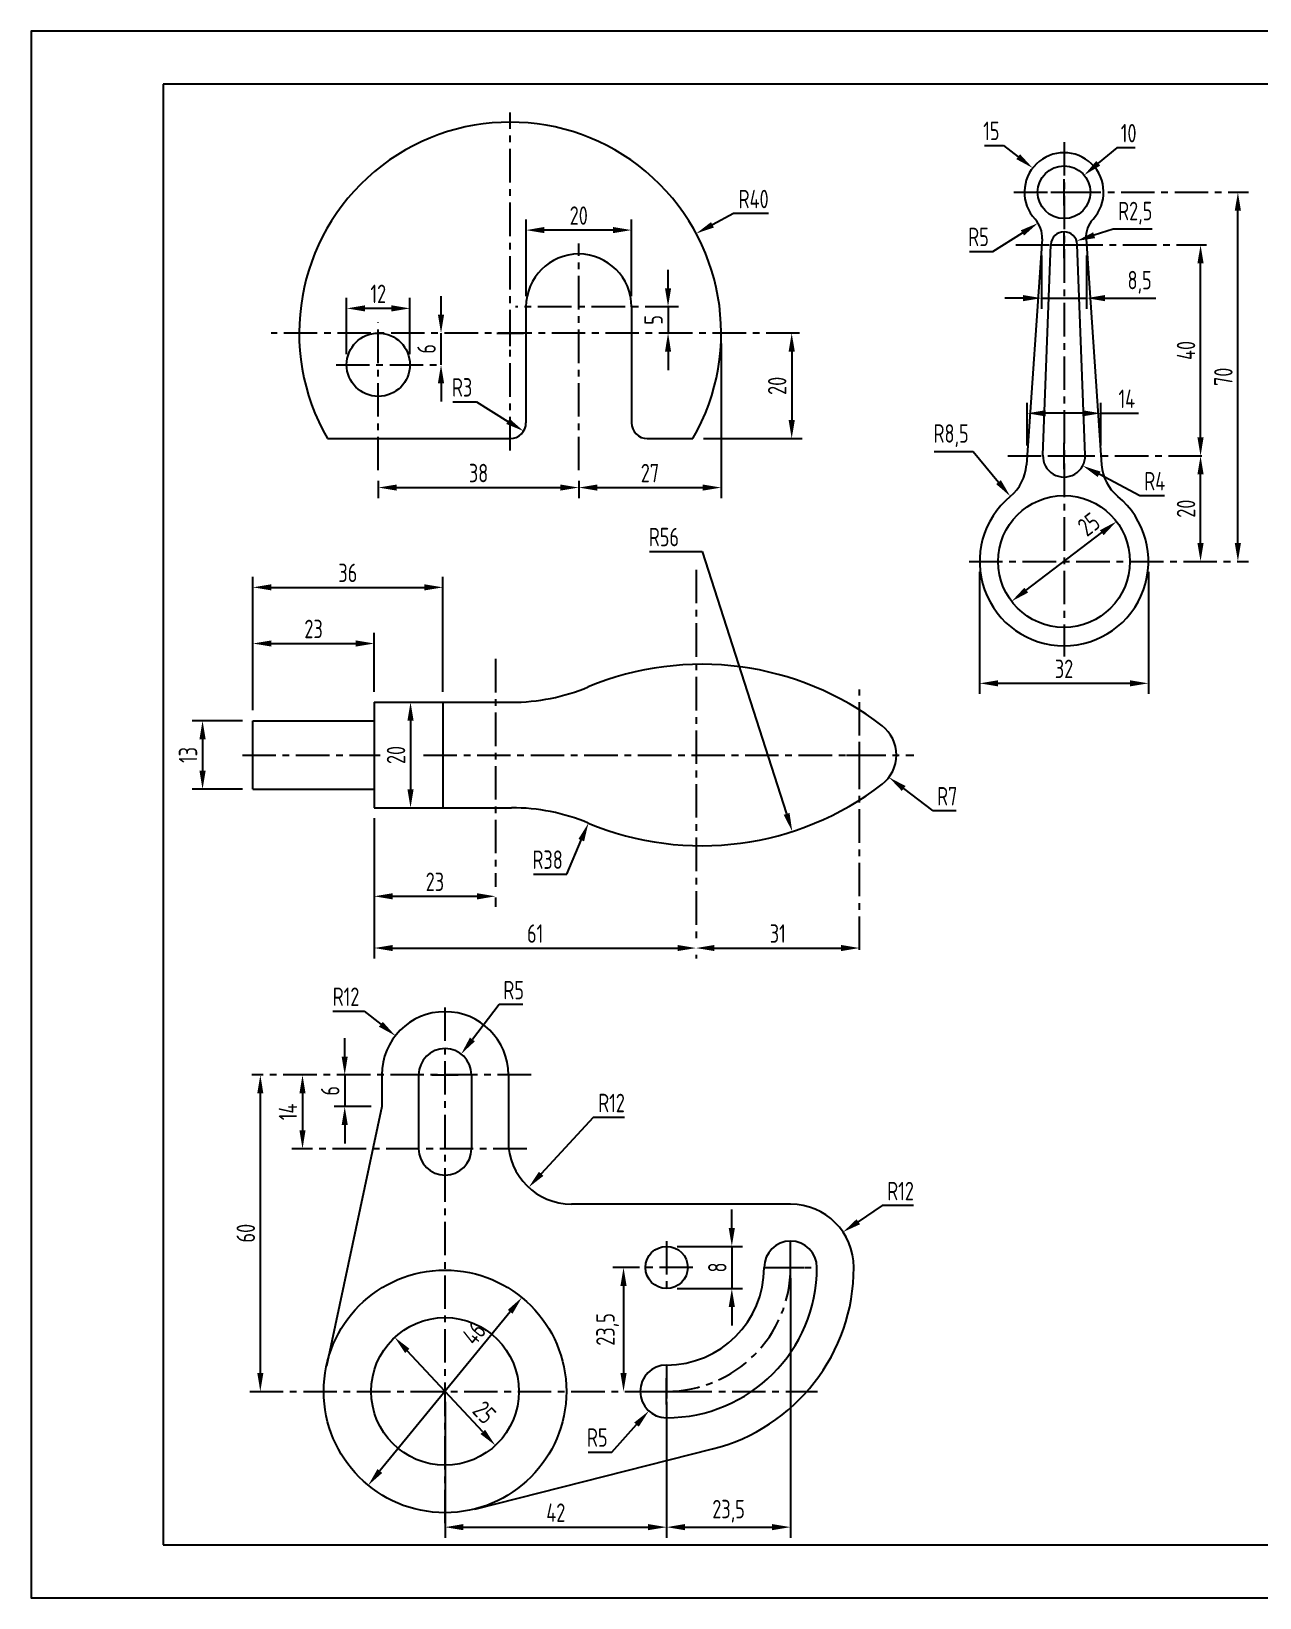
# Model space of a CAD drawing. Header units: inches. Extents: x 0 to 420, y 0 to 297.
# Drawn here: x 0 to 232.9, y 0 to 297 of the extents above; entities that cross this region are included whole.
import ezdxf

# ---------------------------------------------------------------- set-up
doc = ezdxf.new("R2010")
doc.units = ezdxf.units.IN
doc.header["$LTSCALE"] = 0.2
doc.header["$MEASUREMENT"] = 0
doc.linetypes.add('CENTER', pattern=[50.8, 31.75, -6.35, 6.35, -6.35])
doc.layers.add('1', color=1, linetype='CENTER')
doc.styles.add('Mazufri', font='isocp.shx', dxfattribs={"width": 0.8})
doc.dimstyles.new('mazufri', dxfattribs={"dimtxt": 3.5, "dimasz": 3.5, "dimexe": 2, "dimexo": 2, "dimgap": 1, "dimtad": 1, "dimzin": 9, "dimtxsty": 'Mazufri', "dimblk2": 'CLOSEDBLANK', "dimcen": 2.5, "dimclrd": 1, "dimclre": 1, "dimclrt": 5, "dimadec": 0, "dimazin": 0, "dimtm": 1e-09, "dimtfac": 1, "dimtdec": 0, "dimtmove": 0, "dimatfit": 3, "dimfxl": 0, "dimarcsym": 0})
doc.dimstyles.new('mazufri radio', dxfattribs={"dimtxt": 3.5, "dimasz": 3.5, "dimexe": 2, "dimexo": 2, "dimgap": 1, "dimtad": 1, "dimtih": 1, "dimtoh": 1, "dimzin": 9, "dimtxsty": 'Mazufri', "dimcen": 2.5, "dimclrd": 1, "dimclre": 1, "dimclrt": 5, "dimadec": 0, "dimazin": 0, "dimtm": 1e-09, "dimtfac": 1, "dimtmove": 0, "dimatfit": 3, "dimfxl": 0, "dimarcsym": 0})

# ---------------------------------------------------------------- blocks, each defined once
blk = doc.blocks.new('*D11')
at = {"color": 1, "lineweight": -2}
for p, q in [((42.01, 168.28), (42.01, 182.92)), ((65.01, 171.78), (65.01, 182.92)), ((45.51, 180.92), (61.51, 180.92))]:
    blk.add_line(p, q, dxfattribs=at)
at = {"color": 1}
for points in [[(45.51, 181.51), (45.51, 180.34), (42.01, 180.92)], [(61.51, 181.51), (61.51, 180.34), (65.01, 180.92)]]:
    blk.add_solid(points, dxfattribs=at)
at = {"layer": 'Defpoints', "color": 0}
for p in [(65.01, 180.92), (65.01, 169.78), (42.01, 166.28)]:
    blk.add_point(p, dxfattribs=at)
at = {"color": 5, "insert": (53.51, 183.68), "char_height": 3.5, "attachment_point": 5, "style": 'Mazufri'}
blk.add_mtext('23', dxfattribs=at)
blk = doc.blocks.new('_ClosedBlank')
at = {"color": 0, "linetype": 'ByBlock', "lineweight": -2}
for p, q in [((-1, 0.167), (0, 0)), ((-1, 0.167), (-1, -0.167)), ((0, 0), (-1, -0.167))]:
    blk.add_line(p, q, dxfattribs=at)
blk = doc.blocks.new('*D12')
at = {"color": 1, "lineweight": -2}
for p, q in [((42.01, 168.28), (42.01, 193.57)), ((78.01, 171.78), (78.01, 193.57)), ((45.51, 191.57), (74.51, 191.57))]:
    blk.add_line(p, q, dxfattribs=at)
at = {"color": 1}
for points in [[(45.51, 192.15), (45.51, 190.99), (42.01, 191.57)], [(74.51, 192.15), (74.51, 190.99), (78.01, 191.57)]]:
    blk.add_solid(points, dxfattribs=at)
at = {"layer": 'Defpoints', "color": 0}
for p in [(78.01, 191.57), (78.01, 169.78), (42.01, 166.28)]:
    blk.add_point(p, dxfattribs=at)
at = {"color": 5, "insert": (60.01, 194.32), "char_height": 3.5, "attachment_point": 5, "style": 'Mazufri'}
blk.add_mtext('36', dxfattribs=at)
blk = doc.blocks.new('*D13')
at = {"color": 1, "lineweight": -2}
for p, q in [((40.01, 166.28), (30.46, 166.28)), ((32.46, 162.78), (32.46, 156.78)), ((40.01, 153.28), (30.46, 153.28))]:
    blk.add_line(p, q, dxfattribs=at)
at = {"color": 1}
for points in [[(31.88, 162.78), (33.05, 162.78), (32.46, 166.28)], [(31.88, 156.78), (33.05, 156.78), (32.46, 153.28)]]:
    blk.add_solid(points, dxfattribs=at)
at = {"layer": 'Defpoints', "color": 0}
for p in [(42.01, 166.28), (32.46, 153.28), (42.01, 153.28)]:
    blk.add_point(p, dxfattribs=at)
at = {"color": 5, "insert": (29.71, 159.78), "char_height": 3.5, "attachment_point": 5, "rotation": 90, "style": 'Mazufri'}
blk.add_mtext('13', dxfattribs=at)
blk = doc.blocks.new('*D14')
at = {"color": 1, "lineweight": -2}
for p, q in [((65.01, 147.78), (65.01, 130.99)), ((68.51, 132.99), (84.51, 132.99)), ((88.01, 132.78), (88.01, 130.99))]:
    blk.add_line(p, q, dxfattribs=at)
at = {"color": 1}
for points in [[(68.51, 133.57), (68.51, 132.4), (65.01, 132.99)], [(84.51, 133.57), (84.51, 132.4), (88.01, 132.99)]]:
    blk.add_solid(points, dxfattribs=at)
at = {"layer": 'Defpoints', "color": 0}
for p in [(65.01, 149.78), (88.01, 134.78), (88.01, 132.99)]:
    blk.add_point(p, dxfattribs=at)
at = {"color": 5, "insert": (76.51, 135.74), "char_height": 3.5, "attachment_point": 5, "style": 'Mazufri'}
blk.add_mtext('23', dxfattribs=at)
blk = doc.blocks.new('*D15')
at = {"color": 1, "lineweight": -2}
for p, q in [((65.01, 147.78), (65.01, 121.18)), ((68.51, 123.18), (122.51, 123.18)), ((126.01, 121.88), (126.01, 121.18))]:
    blk.add_line(p, q, dxfattribs=at)
at = {"color": 1}
for points in [[(68.51, 123.76), (68.51, 122.6), (65.01, 123.18)], [(122.51, 123.76), (122.51, 122.6), (126.01, 123.18)]]:
    blk.add_solid(points, dxfattribs=at)
at = {"layer": 'Defpoints', "color": 0}
for p in [(65.01, 149.78), (126.01, 123.88), (126.01, 123.18)]:
    blk.add_point(p, dxfattribs=at)
at = {"color": 5, "insert": (95.51, 125.93), "char_height": 3.5, "attachment_point": 5, "style": 'Mazufri'}
blk.add_mtext('61', dxfattribs=at)
blk = doc.blocks.new('*D16')
at = {"color": 1, "lineweight": -2}
for p, q in [((157.01, 124.83), (157.01, 125.18)), ((126.01, 121.88), (126.01, 121.18)), ((129.51, 123.18), (153.51, 123.18))]:
    blk.add_line(p, q, dxfattribs=at)
at = {"color": 1}
for points in [[(129.51, 123.76), (129.51, 122.6), (126.01, 123.18)], [(153.51, 123.76), (153.51, 122.6), (157.01, 123.18)]]:
    blk.add_solid(points, dxfattribs=at)
at = {"layer": 'Defpoints', "color": 0}
for p in [(126.01, 123.88), (157.01, 123.18), (157.01, 122.83)]:
    blk.add_point(p, dxfattribs=at)
at = {"color": 5, "insert": (141.51, 125.93), "char_height": 3.5, "attachment_point": 5, "style": 'Mazufri'}
blk.add_mtext('31', dxfattribs=at)
blk = doc.blocks.new('*D17')
at = {"color": 1, "lineweight": -2}
for p, q in [((73.51, 169.78), (73.89, 169.78)), ((71.89, 166.28), (71.89, 153.28)), ((73.51, 149.78), (73.89, 149.78))]:
    blk.add_line(p, q, dxfattribs=at)
at = {"color": 1}
for points in [[(71.3, 166.28), (72.47, 166.28), (71.89, 169.78)], [(71.3, 153.28), (72.47, 153.28), (71.89, 149.78)]]:
    blk.add_solid(points, dxfattribs=at)
at = {"layer": 'Defpoints', "color": 0}
for p in [(71.51, 169.78), (71.51, 149.78), (71.89, 149.78)]:
    blk.add_point(p, dxfattribs=at)
at = {"color": 5, "insert": (69.14, 159.78), "char_height": 3.5, "attachment_point": 5, "rotation": 90, "style": 'Mazufri'}
blk.add_mtext('20', dxfattribs=at)
blk = doc.blocks.new('*D18')
at = {"color": 1, "lineweight": -2}
for p, q in [((157.01, 157.28), (157.01, 162.28)), ((154.51, 159.78), (159.51, 159.78)), ((170.96, 149.21), (165.38, 153.44)), ((175.32, 149.21), (170.96, 149.21))]:
    blk.add_line(p, q, dxfattribs=at)
at = {"color": 1}
blk.add_solid([(165.73, 153.9), (165.03, 152.97), (162.59, 155.55)], dxfattribs=at)
at = {"layer": 'Defpoints', "color": 0}
for p in [(157.01, 159.78), (162.59, 155.55)]:
    blk.add_point(p, dxfattribs=at)
at = {"color": 5, "insert": (173.64, 151.96), "char_height": 3.5, "attachment_point": 5, "style": 'Mazufri'}
blk.add_mtext('R7', dxfattribs=at)
blk = doc.blocks.new('*D19')
at = {"color": 1, "lineweight": -2}
for p, q in [((117.2, 198.36), (127.16, 198.36)), ((127.16, 198.36), (143.18, 148.61))]:
    blk.add_line(p, q, dxfattribs=at)
at = {"color": 1}
blk.add_solid([(143.74, 148.79), (142.63, 148.43), (144.26, 145.28)], dxfattribs=at)
at = {"layer": 'Defpoints', "color": 0}
for p in [(127.09, 198.58), (144.26, 145.28)]:
    blk.add_point(p, dxfattribs=at)
at = {"color": 5, "insert": (119.93, 201.11), "char_height": 3.5, "attachment_point": 5, "style": 'Mazufri'}
blk.add_mtext('R56', dxfattribs=at)
blk = doc.blocks.new('*D20')
at = {"layer": '1', "color": 1, "linetype": 'ByBlock', "lineweight": -2}
for p, q in [((180.68, 275.37), (184.32, 275.37)), ((184.32, 275.37), (187.09, 273.23)), ((195.78, 263.99), (195.78, 268.99)), ((193.28, 266.49), (198.28, 266.49))]:
    blk.add_line(p, q, dxfattribs=at)
at = {"layer": '1', "color": 1, "linetype": 'ByBlock'}
blk.add_solid([(187.44, 273.69), (186.73, 272.77), (189.85, 271.08)], dxfattribs=at)
at = {"layer": 'Defpoints', "color": 0, "linetype": 'ByBlock'}
for p in [(189.85, 271.08), (201.7, 261.89)]:
    blk.add_point(p, dxfattribs=at)
at = {"layer": '1', "color": 5, "linetype": 'ByBlock', "insert": (182, 278.12), "char_height": 3.5, "attachment_point": 5, "style": 'Mazufri'}
blk.add_mtext('15', dxfattribs=at)
blk = doc.blocks.new('*D21')
at = {"color": 1, "lineweight": -2}
blk.add_line((188.62, 191.03), (202.94, 201.94), dxfattribs=at)
at = {"color": 1}
for points in [[(202.58, 202.4), (203.29, 201.47), (205.72, 204.06)], [(188.26, 191.5), (188.97, 190.57), (185.83, 188.91)]]:
    blk.add_solid(points, dxfattribs=at)
at = {"layer": 'Defpoints', "color": 0}
for p in [(205.72, 204.06), (185.83, 188.91)]:
    blk.add_point(p, dxfattribs=at)
at = {"color": 5, "insert": (194.11, 198.67), "char_height": 3.5, "attachment_point": 5, "rotation": 37.2868, "style": 'Mazufri'}
blk.add_mtext('          25', dxfattribs=at)
blk = doc.blocks.new('*D22')
at = {"color": 1, "lineweight": -2}
blk.add_line((221.66, 199.99), (221.66, 212.99), dxfattribs=at)
at = {"color": 1}
for points in [[(221.07, 212.99), (222.24, 212.99), (221.66, 216.49)], [(221.07, 199.99), (222.24, 199.99), (221.66, 196.49)]]:
    blk.add_solid(points, dxfattribs=at)
at = {"layer": 'Defpoints', "color": 0}
for p in [(195.78, 216.49), (221.66, 216.49), (195.78, 196.49)]:
    blk.add_point(p, dxfattribs=at)
at = {"color": 5, "insert": (218.91, 206.49), "char_height": 3.5, "attachment_point": 5, "rotation": 90, "style": 'Mazufri'}
blk.add_mtext('20', dxfattribs=at)
blk = doc.blocks.new('*D23')
at = {"color": 1, "lineweight": -2}
blk.add_line((221.66, 219.99), (221.66, 252.99), dxfattribs=at)
at = {"color": 1}
for points in [[(221.07, 252.99), (222.24, 252.99), (221.66, 256.49)], [(221.07, 219.99), (222.24, 219.99), (221.66, 216.49)]]:
    blk.add_solid(points, dxfattribs=at)
at = {"layer": 'Defpoints', "color": 0}
for p in [(195.78, 256.49), (221.66, 256.49), (195.78, 216.49)]:
    blk.add_point(p, dxfattribs=at)
at = {"color": 5, "insert": (218.91, 236.49), "char_height": 3.5, "attachment_point": 5, "rotation": 90, "style": 'Mazufri'}
blk.add_mtext('40', dxfattribs=at)
blk = doc.blocks.new('*D24')
at = {"color": 1, "lineweight": -2}
blk.add_line((228.74, 199.99), (228.74, 262.99), dxfattribs=at)
at = {"color": 1}
for points in [[(228.15, 262.99), (229.32, 262.99), (228.74, 266.49)], [(228.15, 199.99), (229.32, 199.99), (228.74, 196.49)]]:
    blk.add_solid(points, dxfattribs=at)
at = {"layer": 'Defpoints', "color": 0}
for p in [(195.78, 266.49), (228.74, 266.49), (195.78, 196.49)]:
    blk.add_point(p, dxfattribs=at)
at = {"color": 5, "insert": (225.99, 231.49), "char_height": 3.5, "attachment_point": 5, "rotation": 90, "style": 'Mazufri'}
blk.add_mtext('70', dxfattribs=at)
blk = doc.blocks.new('*D25')
at = {"color": 1, "lineweight": -2}
for p, q in [((205.77, 274.94), (202.27, 271.98)), ((209.29, 274.94), (205.77, 274.94)), ((195.78, 263.99), (195.78, 268.99)), ((193.28, 266.49), (198.28, 266.49))]:
    blk.add_line(p, q, dxfattribs=at)
at = {"color": 1}
blk.add_solid([(201.89, 272.42), (202.64, 271.53), (199.59, 269.72)], dxfattribs=at)
at = {"layer": 'Defpoints', "color": 0}
for p in [(199.59, 269.72), (191.96, 263.26)]:
    blk.add_point(p, dxfattribs=at)
at = {"color": 5, "insert": (208.03, 277.69), "char_height": 3.5, "attachment_point": 5, "style": 'Mazufri'}
blk.add_mtext('10', dxfattribs=at)
blk = doc.blocks.new('*D26')
at = {"color": 1, "lineweight": -2}
for p, q in [((179.78, 194.49), (179.78, 171.37)), ((211.78, 194.49), (211.78, 171.37)), ((208.28, 173.37), (183.28, 173.37))]:
    blk.add_line(p, q, dxfattribs=at)
at = {"color": 1}
for points in [[(183.28, 173.95), (183.28, 172.79), (179.78, 173.37)], [(208.28, 173.95), (208.28, 172.79), (211.78, 173.37)]]:
    blk.add_solid(points, dxfattribs=at)
at = {"layer": 'Defpoints', "color": 0}
for p in [(179.78, 196.49), (211.78, 196.49), (179.78, 173.37)]:
    blk.add_point(p, dxfattribs=at)
at = {"color": 5, "insert": (195.78, 176.12), "char_height": 3.5, "attachment_point": 5, "style": 'Mazufri'}
blk.add_mtext('32', dxfattribs=at)
blk = doc.blocks.new('*D27')
at = {"color": 1, "lineweight": -2}
for p, q in [((65.78, 211.78), (65.78, 208.49)), ((103.78, 211.78), (103.78, 208.49)), ((69.28, 210.49), (100.28, 210.49))]:
    blk.add_line(p, q, dxfattribs=at)
at = {"color": 1}
for points in [[(69.28, 211.07), (69.28, 209.91), (65.78, 210.49)], [(100.28, 211.07), (100.28, 209.91), (103.78, 210.49)]]:
    blk.add_solid(points, dxfattribs=at)
at = {"layer": 'Defpoints', "color": 0}
for p in [(65.78, 213.78), (103.78, 213.78), (103.78, 210.49)]:
    blk.add_point(p, dxfattribs=at)
at = {"color": 5, "insert": (84.78, 213.24), "char_height": 3.5, "attachment_point": 5, "style": 'Mazufri'}
blk.add_mtext('38', dxfattribs=at)
blk = doc.blocks.new('*D28')
at = {"color": 1, "lineweight": -2}
for p, q in [((130.78, 237.78), (130.78, 208.49)), ((103.78, 211.78), (103.78, 208.49)), ((107.28, 210.49), (127.28, 210.49))]:
    blk.add_line(p, q, dxfattribs=at)
at = {"color": 1}
for points in [[(107.28, 211.07), (107.28, 209.91), (103.78, 210.49)], [(127.28, 211.07), (127.28, 209.91), (130.78, 210.49)]]:
    blk.add_solid(points, dxfattribs=at)
at = {"layer": 'Defpoints', "color": 0}
for p in [(130.78, 239.78), (103.78, 213.78), (130.78, 210.49)]:
    blk.add_point(p, dxfattribs=at)
at = {"color": 5, "insert": (117.28, 213.24), "char_height": 3.5, "attachment_point": 5, "style": 'Mazufri'}
blk.add_mtext('27', dxfattribs=at)
blk = doc.blocks.new('*D29')
at = {"color": 1, "lineweight": -2}
for p, q in [((144.15, 236.28), (144.15, 223.28)), ((127.42, 219.78), (146.15, 219.78))]:
    blk.add_line(p, q, dxfattribs=at)
at = {"color": 1}
for points in [[(143.57, 236.28), (144.74, 236.28), (144.15, 239.78)], [(143.57, 223.28), (144.74, 223.28), (144.15, 219.78)]]:
    blk.add_solid(points, dxfattribs=at)
at = {"layer": 'Defpoints', "color": 0}
for p in [(130.78, 239.78), (125.42, 219.78), (144.15, 219.78)]:
    blk.add_point(p, dxfattribs=at)
at = {"color": 5, "insert": (141.4, 229.78), "char_height": 3.5, "attachment_point": 5, "rotation": 90, "style": 'Mazufri'}
blk.add_mtext('20', dxfattribs=at)
blk = doc.blocks.new('*D30')
at = {"color": 1, "lineweight": -2}
for p, q in [((93.78, 246.78), (93.78, 261.31)), ((110.28, 259.31), (97.28, 259.31)), ((113.78, 246.78), (113.78, 261.31))]:
    blk.add_line(p, q, dxfattribs=at)
at = {"color": 1}
for points in [[(97.28, 259.9), (97.28, 258.73), (93.78, 259.31)], [(110.28, 259.9), (110.28, 258.73), (113.78, 259.31)]]:
    blk.add_solid(points, dxfattribs=at)
at = {"layer": 'Defpoints', "color": 0}
for p in [(93.78, 259.31), (93.78, 244.78), (113.78, 244.78)]:
    blk.add_point(p, dxfattribs=at)
at = {"color": 5, "insert": (103.78, 262.06), "char_height": 3.5, "attachment_point": 5, "style": 'Mazufri'}
blk.add_mtext('20', dxfattribs=at)
blk = doc.blocks.new('*D31')
at = {"color": 1, "lineweight": -2}
for p, q in [((120.71, 248.28), (120.71, 251.78)), ((120.71, 244.78), (120.71, 239.78)), ((120.71, 236.28), (120.71, 232.78))]:
    blk.add_line(p, q, dxfattribs=at)
at = {"color": 1}
for points in [[(120.13, 248.28), (121.29, 248.28), (120.71, 244.78)], [(120.13, 236.28), (121.29, 236.28), (120.71, 239.78)]]:
    blk.add_solid(points, dxfattribs=at)
at = {"layer": 'Defpoints', "color": 0}
for p in [(113.78, 244.78), (113.78, 239.78), (120.71, 239.78)]:
    blk.add_point(p, dxfattribs=at)
at = {"color": 5, "insert": (117.96, 242.28), "char_height": 3.5, "attachment_point": 5, "rotation": 90, "style": 'Mazufri'}
blk.add_mtext('5', dxfattribs=at)
blk = doc.blocks.new('*D32')
at = {"color": 1, "lineweight": -2}
for p, q in [((77.67, 243.28), (77.67, 246.78)), ((77.67, 233.78), (77.67, 239.78)), ((77.67, 230.28), (77.67, 226.78))]:
    blk.add_line(p, q, dxfattribs=at)
at = {"color": 1}
for points in [[(77.08, 243.28), (78.25, 243.28), (77.67, 239.78)], [(77.08, 230.28), (78.25, 230.28), (77.67, 233.78)]]:
    blk.add_solid(points, dxfattribs=at)
at = {"layer": 'Defpoints', "color": 0}
for p in [(65.78, 239.78), (77.67, 239.78), (71.78, 233.78)]:
    blk.add_point(p, dxfattribs=at)
at = {"color": 5, "insert": (74.92, 236.78), "char_height": 3.5, "attachment_point": 5, "rotation": 90, "style": 'Mazufri'}
blk.add_mtext('6', dxfattribs=at)
blk = doc.blocks.new('*D33')
at = {"color": 1, "lineweight": -2}
for p, q in [((59.78, 235.78), (59.78, 246.47)), ((68.28, 244.47), (63.28, 244.47)), ((71.78, 235.78), (71.78, 246.47))]:
    blk.add_line(p, q, dxfattribs=at)
at = {"color": 1}
for points in [[(63.28, 245.05), (63.28, 243.88), (59.78, 244.47)], [(68.28, 245.05), (68.28, 243.88), (71.78, 244.47)]]:
    blk.add_solid(points, dxfattribs=at)
at = {"layer": 'Defpoints', "color": 0}
for p in [(59.78, 244.47), (59.78, 233.78), (71.78, 233.78)]:
    blk.add_point(p, dxfattribs=at)
at = {"color": 5, "insert": (65.78, 247.22), "char_height": 3.5, "attachment_point": 5, "style": 'Mazufri'}
blk.add_mtext('12', dxfattribs=at)
blk = doc.blocks.new('*D34')
at = {"color": 1, "lineweight": -2}
for p, q in [((79.93, 226.74), (84.41, 226.74)), ((84.41, 226.74), (90.35, 223.04))]:
    blk.add_line(p, q, dxfattribs=at)
at = {"color": 1}
blk.add_solid([(90.66, 223.54), (90.05, 222.55), (93.33, 221.2)], dxfattribs=at)
at = {"layer": 'Defpoints', "color": 0}
for p in [(90.78, 222.78), (93.33, 221.2)]:
    blk.add_point(p, dxfattribs=at)
at = {"color": 5, "insert": (81.67, 229.49), "char_height": 3.5, "attachment_point": 5, "style": 'Mazufri'}
blk.add_mtext('R3', dxfattribs=at)
blk = doc.blocks.new('*D35')
at = {"color": 1, "lineweight": -2}
for p, q in [((101.54, 137.18), (104.25, 143.64)), ((95.22, 137.18), (101.54, 137.18))]:
    blk.add_line(p, q, dxfattribs=at)
at = {"color": 1}
blk.add_solid([(103.72, 143.86), (104.79, 143.41), (105.61, 146.86)], dxfattribs=at)
at = {"layer": 'Defpoints', "color": 0}
for p in [(120.32, 181.9), (105.61, 146.86)]:
    blk.add_point(p, dxfattribs=at)
at = {"color": 5, "insert": (97.88, 139.93), "char_height": 3.5, "attachment_point": 5, "style": 'Mazufri'}
blk.add_mtext('R38', dxfattribs=at)
blk = doc.blocks.new('*D36')
at = {"color": 1, "lineweight": -2}
for p, q in [((182.31, 255.27), (187.89, 258.78)), ((177.83, 255.27), (182.31, 255.27))]:
    blk.add_line(p, q, dxfattribs=at)
at = {"color": 1}
blk.add_solid([(187.58, 259.27), (188.2, 258.28), (190.85, 260.64)], dxfattribs=at)
at = {"layer": 'Defpoints', "color": 0}
for p in [(190.85, 260.64), (186.62, 257.98)]:
    blk.add_point(p, dxfattribs=at)
at = {"color": 5, "insert": (179.57, 258.02), "char_height": 3.5, "attachment_point": 5, "style": 'Mazufri'}
blk.add_mtext('R5', dxfattribs=at)
blk = doc.blocks.new('*D37')
at = {"color": 1, "lineweight": -2}
for p, q in [((195.78, 253.99), (195.78, 258.99)), ((205.07, 259.5), (201.48, 258.34)), ((212.49, 259.5), (205.07, 259.5)), ((193.28, 256.49), (198.28, 256.49))]:
    blk.add_line(p, q, dxfattribs=at)
at = {"color": 1}
blk.add_solid([(201.3, 258.89), (201.66, 257.78), (198.16, 257.26)], dxfattribs=at)
at = {"layer": 'Defpoints', "color": 0}
for p in [(195.78, 256.49), (198.16, 257.26)]:
    blk.add_point(p, dxfattribs=at)
at = {"color": 5, "insert": (209.28, 262.52), "char_height": 3.5, "attachment_point": 5, "style": 'Mazufri'}
blk.add_mtext('R2,5', dxfattribs=at)
blk = doc.blocks.new('*D38')
at = {"color": 1, "lineweight": -2}
for p, q in [((171.16, 217.33), (178.57, 217.33)), ((178.57, 217.33), (183.36, 211.53))]:
    blk.add_line(p, q, dxfattribs=at)
at = {"color": 1}
blk.add_solid([(183.81, 211.9), (182.91, 211.15), (185.59, 208.83)], dxfattribs=at)
at = {"layer": 'Defpoints', "color": 0}
for p in [(180.18, 215.38), (185.59, 208.83)]:
    blk.add_point(p, dxfattribs=at)
at = {"color": 5, "insert": (174.37, 220.34), "char_height": 3.5, "attachment_point": 5, "style": 'Mazufri'}
blk.add_mtext('R8,5', dxfattribs=at)
blk = doc.blocks.new('*D39')
at = {"color": 1, "lineweight": -2}
for p, q in [((195.78, 213.99), (195.78, 218.99)), ((193.28, 216.49), (198.28, 216.49)), ((210.16, 208.95), (202.42, 213.01)), ((214.8, 208.95), (210.16, 208.95))]:
    blk.add_line(p, q, dxfattribs=at)
at = {"color": 1}
blk.add_solid([(202.69, 213.52), (202.15, 212.49), (199.32, 214.63)], dxfattribs=at)
at = {"layer": 'Defpoints', "color": 0}
for p in [(195.78, 216.49), (199.32, 214.63)]:
    blk.add_point(p, dxfattribs=at)
at = {"color": 5, "insert": (212.98, 211.7), "char_height": 3.5, "attachment_point": 5, "style": 'Mazufri'}
blk.add_mtext('R4', dxfattribs=at)
blk = doc.blocks.new('*D40')
at = {"color": 1, "lineweight": -2}
for p, q in [((188.78, 218.49), (188.78, 226.57)), ((202.78, 218.49), (202.78, 226.57)), ((199.28, 224.57), (192.28, 224.57))]:
    blk.add_line(p, q, dxfattribs=at)
at = {"color": 1}
for points in [[(192.28, 225.15), (192.28, 223.99), (188.78, 224.57)], [(199.28, 225.15), (199.28, 223.99), (202.78, 224.57)]]:
    blk.add_solid(points, dxfattribs=at)
at = {"layer": 'Defpoints', "color": 0}
for p in [(202.78, 224.57), (188.78, 216.49), (202.78, 216.49)]:
    blk.add_point(p, dxfattribs=at)
at = {"color": 5, "insert": (207.68, 227.32), "char_height": 3.5, "attachment_point": 5, "style": 'Mazufri'}
blk.add_mtext('14', dxfattribs=at)
blk = doc.blocks.new('*D41')
at = {"color": 1, "lineweight": -2}
for p, q in [((191.53, 254.49), (191.53, 244.41)), ((200.03, 254.49), (200.03, 244.41)), ((188.03, 246.41), (184.53, 246.41)), ((191.53, 246.41), (200.03, 246.41)), ((203.53, 246.41), (213.2, 246.41))]:
    blk.add_line(p, q, dxfattribs=at)
at = {"color": 1}
for points in [[(188.03, 246.99), (188.03, 245.83), (191.53, 246.41)], [(203.53, 246.99), (203.53, 245.83), (200.03, 246.41)]]:
    blk.add_solid(points, dxfattribs=at)
at = {"layer": 'Defpoints', "color": 0}
for p in [(191.53, 256.49), (200.03, 256.49), (200.03, 246.41)]:
    blk.add_point(p, dxfattribs=at)
at = {"color": 5, "insert": (210.11, 249.42), "char_height": 3.5, "attachment_point": 5, "style": 'Mazufri'}
blk.add_mtext('8,5', dxfattribs=at)
blk = doc.blocks.new('*D42')
at = {"color": 1, "lineweight": -2}
for p, q in [((132.8, 70.11), (132.8, 73.61)), ((122.43, 66.61), (134.8, 66.61)), ((132.8, 66.61), (132.8, 58.61)), ((122.43, 58.61), (134.8, 58.61)), ((132.8, 55.11), (132.8, 51.61))]:
    blk.add_line(p, q, dxfattribs=at)
at = {"color": 1}
for points in [[(132.21, 70.11), (133.38, 70.11), (132.8, 66.61)], [(132.21, 55.11), (133.38, 55.11), (132.8, 58.61)]]:
    blk.add_solid(points, dxfattribs=at)
at = {"layer": 'Defpoints', "color": 0}
for p in [(120.43, 66.61), (120.43, 58.61), (132.8, 58.61)]:
    blk.add_point(p, dxfattribs=at)
at = {"color": 5, "insert": (130.05, 62.61), "char_height": 3.5, "attachment_point": 5, "rotation": 90, "style": 'Mazufri'}
blk.add_mtext('8', dxfattribs=at)
blk = doc.blocks.new('*D43')
at = {"color": 1, "lineweight": -2}
blk.add_line((112.27, 59.11), (112.27, 42.61), dxfattribs=at)
at = {"color": 1}
for points in [[(111.68, 59.11), (112.85, 59.11), (112.27, 62.61)], [(111.68, 42.61), (112.85, 42.61), (112.27, 39.11)]]:
    blk.add_solid(points, dxfattribs=at)
at = {"layer": 'Defpoints', "color": 0}
for p in [(120.43, 62.61), (112.27, 39.11), (120.43, 39.11)]:
    blk.add_point(p, dxfattribs=at)
at = {"color": 5, "insert": (109.25, 50.86), "char_height": 3.5, "attachment_point": 5, "rotation": 90, "style": 'Mazufri'}
blk.add_mtext('23,5', dxfattribs=at)
blk = doc.blocks.new('*D44')
at = {"color": 1, "lineweight": -2}
for p, q in [((78.43, 37.11), (78.43, 11.37)), ((120.43, 37.11), (120.43, 11.37)), ((81.93, 13.37), (116.93, 13.37))]:
    blk.add_line(p, q, dxfattribs=at)
at = {"color": 1}
for points in [[(81.93, 13.96), (81.93, 12.79), (78.43, 13.37)], [(116.93, 13.96), (116.93, 12.79), (120.43, 13.37)]]:
    blk.add_solid(points, dxfattribs=at)
at = {"layer": 'Defpoints', "color": 0}
for p in [(78.43, 39.11), (120.43, 39.11), (120.43, 13.37)]:
    blk.add_point(p, dxfattribs=at)
at = {"color": 5, "insert": (99.43, 16.12), "char_height": 3.5, "attachment_point": 5, "style": 'Mazufri'}
blk.add_mtext('42', dxfattribs=at)
blk = doc.blocks.new('*D45')
at = {"color": 1, "lineweight": -2}
for p, q in [((143.93, 60.61), (143.93, 11.37)), ((120.43, 37.11), (120.43, 11.37)), ((123.93, 13.37), (140.43, 13.37))]:
    blk.add_line(p, q, dxfattribs=at)
at = {"color": 1}
for points in [[(123.93, 13.96), (123.93, 12.79), (120.43, 13.37)], [(140.43, 13.96), (140.43, 12.79), (143.93, 13.37)]]:
    blk.add_solid(points, dxfattribs=at)
at = {"layer": 'Defpoints', "color": 0}
for p in [(143.93, 62.61), (120.43, 39.11), (143.93, 13.37)]:
    blk.add_point(p, dxfattribs=at)
at = {"color": 5, "insert": (132.18, 16.39), "char_height": 3.5, "attachment_point": 5, "style": 'Mazufri'}
blk.add_mtext('23,5', dxfattribs=at)
blk = doc.blocks.new('*D46')
at = {"color": 1, "lineweight": -2}
for p, q in [((59.41, 102.61), (59.41, 106.11)), ((59.41, 99.11), (59.41, 93.11)), ((64.43, 93.11), (57.41, 93.11)), ((59.41, 89.61), (59.41, 86.11))]:
    blk.add_line(p, q, dxfattribs=at)
at = {"color": 1}
for points in [[(58.83, 102.61), (59.99, 102.61), (59.41, 99.11)], [(58.83, 89.61), (59.99, 89.61), (59.41, 93.11)]]:
    blk.add_solid(points, dxfattribs=at)
at = {"layer": 'Defpoints', "color": 0}
for p in [(78.43, 99.11), (59.41, 93.11), (66.43, 93.11)]:
    blk.add_point(p, dxfattribs=at)
at = {"color": 5, "insert": (56.66, 96.11), "char_height": 3.5, "attachment_point": 5, "rotation": 90, "style": 'Mazufri'}
blk.add_mtext('6', dxfattribs=at)
blk = doc.blocks.new('*D47')
at = {"color": 1, "lineweight": -2}
blk.add_line((51.41, 95.61), (51.41, 88.61), dxfattribs=at)
at = {"color": 1}
for points in [[(50.83, 95.61), (51.99, 95.61), (51.41, 99.11)], [(50.83, 88.61), (51.99, 88.61), (51.41, 85.11)]]:
    blk.add_solid(points, dxfattribs=at)
at = {"layer": 'Defpoints', "color": 0}
for p in [(78.43, 99.11), (51.41, 85.11), (78.43, 85.11)]:
    blk.add_point(p, dxfattribs=at)
at = {"color": 5, "insert": (48.66, 92.11), "char_height": 3.5, "attachment_point": 5, "rotation": 90, "style": 'Mazufri'}
blk.add_mtext('14', dxfattribs=at)
blk = doc.blocks.new('*D48')
at = {"color": 1, "lineweight": -2}
blk.add_line((43.41, 95.61), (43.41, 42.61), dxfattribs=at)
at = {"color": 1}
for points in [[(42.83, 95.61), (43.99, 95.61), (43.41, 99.11)], [(42.83, 42.61), (43.99, 42.61), (43.41, 39.11)]]:
    blk.add_solid(points, dxfattribs=at)
at = {"layer": 'Defpoints', "color": 0}
for p in [(78.43, 99.11), (43.41, 39.11), (78.43, 39.11)]:
    blk.add_point(p, dxfattribs=at)
at = {"color": 5, "insert": (40.66, 69.11), "char_height": 3.5, "attachment_point": 5, "rotation": 90, "style": 'Mazufri'}
blk.add_mtext('60', dxfattribs=at)
blk = doc.blocks.new('*D49')
at = {"color": 1, "lineweight": -2}
for p, q in [((106.53, 91.05), (96.66, 80.37)), ((112.46, 91.05), (106.53, 91.05))]:
    blk.add_line(p, q, dxfattribs=at)
at = {"color": 1}
blk.add_solid([(96.23, 80.77), (97.09, 79.98), (94.28, 77.8)], dxfattribs=at)
at = {"layer": 'Defpoints', "color": 0}
for p in [(102.43, 86.61), (94.28, 77.8)]:
    blk.add_point(p, dxfattribs=at)
at = {"color": 5, "insert": (110, 93.8), "char_height": 3.5, "attachment_point": 5, "style": 'Mazufri'}
blk.add_mtext('R12', dxfattribs=at)
blk = doc.blocks.new('*D50')
at = {"color": 1, "lineweight": -2}
for p, q in [((161.33, 74.35), (156.78, 71.28)), ((167.26, 74.35), (161.33, 74.35)), ((141.43, 62.61), (146.43, 62.61)), ((143.93, 60.11), (143.93, 65.11))]:
    blk.add_line(p, q, dxfattribs=at)
at = {"color": 1}
blk.add_solid([(156.45, 71.77), (157.11, 70.8), (153.88, 69.32)], dxfattribs=at)
at = {"layer": 'Defpoints', "color": 0}
for p in [(153.88, 69.32), (143.93, 62.61)]:
    blk.add_point(p, dxfattribs=at)
at = {"color": 5, "insert": (164.79, 77.1), "char_height": 3.5, "attachment_point": 5, "style": 'Mazufri'}
blk.add_mtext('R12', dxfattribs=at)
blk = doc.blocks.new('*D51')
at = {"color": 1, "lineweight": -2}
for p, q in [((88.71, 112.46), (83.62, 105.85)), ((93.18, 112.46), (88.71, 112.46)), ((78.43, 96.61), (78.43, 101.61)), ((75.93, 99.11), (80.93, 99.11))]:
    blk.add_line(p, q, dxfattribs=at)
at = {"color": 1}
blk.add_solid([(83.15, 106.2), (84.08, 105.49), (81.48, 103.07)], dxfattribs=at)
at = {"layer": 'Defpoints', "color": 0}
for p in [(81.48, 103.07), (78.43, 99.11)]:
    blk.add_point(p, dxfattribs=at)
at = {"color": 5, "insert": (91.44, 115.21), "char_height": 3.5, "attachment_point": 5, "style": 'Mazufri'}
blk.add_mtext('R5', dxfattribs=at)
blk = doc.blocks.new('*D52')
at = {"color": 1, "lineweight": -2}
for p, q in [((57.19, 111.2), (63.12, 111.2)), ((63.12, 111.2), (66.27, 108.72)), ((78.43, 96.61), (78.43, 101.61)), ((75.93, 99.11), (80.93, 99.11))]:
    blk.add_line(p, q, dxfattribs=at)
at = {"color": 1}
blk.add_solid([(66.63, 109.18), (65.9, 108.26), (69.01, 106.55)], dxfattribs=at)
at = {"layer": 'Defpoints', "color": 0}
for p in [(69.01, 106.55), (78.43, 99.11)]:
    blk.add_point(p, dxfattribs=at)
at = {"color": 5, "insert": (59.66, 113.95), "char_height": 3.5, "attachment_point": 5, "style": 'Mazufri'}
blk.add_mtext('R12', dxfattribs=at)
blk = doc.blocks.new('*D53')
at = {"color": 1, "lineweight": -2}
blk.add_line((90.78, 54.21), (66.08, 24.02), dxfattribs=at)
at = {"color": 1}
for points in [[(90.33, 54.57), (91.23, 53.84), (92.99, 56.91)], [(65.63, 24.39), (66.53, 23.65), (63.87, 21.31)]]:
    blk.add_solid(points, dxfattribs=at)
at = {"layer": 'Defpoints', "color": 0}
for p in [(92.99, 56.91), (63.87, 21.31)]:
    blk.add_point(p, dxfattribs=at)
at = {"color": 5, "insert": (76.3, 40.85), "char_height": 3.5, "attachment_point": 5, "rotation": 50.7106, "style": 'Mazufri'}
blk.add_mtext('               46', dxfattribs=at)
blk = doc.blocks.new('*D54')
at = {"color": 1, "lineweight": -2}
blk.add_line((85.59, 31.43), (71.27, 46.79), dxfattribs=at)
at = {"color": 1}
for points in [[(71.7, 47.19), (70.85, 46.4), (68.89, 49.36)], [(86.02, 31.83), (85.16, 31.03), (87.97, 28.87)]]:
    blk.add_solid(points, dxfattribs=at)
at = {"layer": 'Defpoints', "color": 0}
for p in [(68.89, 49.36), (87.97, 28.87)]:
    blk.add_point(p, dxfattribs=at)
at = {"color": 5, "insert": (80.44, 40.99), "char_height": 3.5, "attachment_point": 5, "rotation": 312.9809, "style": 'Mazufri'}
blk.add_mtext('          25', dxfattribs=at)
blk = doc.blocks.new('*D55')
at = {"color": 1, "lineweight": -2}
for p, q in [((120.43, 36.61), (120.43, 41.61)), ((117.93, 39.11), (122.93, 39.11)), ((110.03, 27.62), (114.73, 32.81)), ((105.55, 27.62), (110.03, 27.62))]:
    blk.add_line(p, q, dxfattribs=at)
at = {"color": 1}
blk.add_solid([(114.29, 33.2), (115.16, 32.42), (117.07, 35.41)], dxfattribs=at)
at = {"layer": 'Defpoints', "color": 0}
for p in [(120.43, 39.11), (117.07, 35.41)]:
    blk.add_point(p, dxfattribs=at)
at = {"color": 5, "insert": (107.29, 30.37), "char_height": 3.5, "attachment_point": 5, "style": 'Mazufri'}
blk.add_mtext('R5', dxfattribs=at)
blk = doc.blocks.new('*D68')
at = {"color": 1, "lineweight": -2}
for p, q in [((133.13, 262.45), (129.13, 260.31)), ((139.73, 262.45), (133.13, 262.45)), ((90.78, 237.28), (90.78, 242.28)), ((88.28, 239.78), (93.28, 239.78))]:
    blk.add_line(p, q, dxfattribs=at)
at = {"color": 1}
blk.add_solid([(128.85, 260.82), (129.4, 259.8), (126.04, 258.66)], dxfattribs=at)
at = {"layer": 'Defpoints', "color": 0}
for p in [(126.04, 258.66), (90.78, 239.78)]:
    blk.add_point(p, dxfattribs=at)
at = {"color": 5, "insert": (136.93, 265.2), "char_height": 3.5, "attachment_point": 5, "style": 'Mazufri'}
blk.add_mtext('R40', dxfattribs=at)

msp = doc.modelspace()

# ---------------------------------------------------------------- linework, layer by layer
for p, q in [((25.005, 287), (25.005, 10)), ((410, 287), (25.005, 287)), ((191.606, 257.637), (188.661, 214.798)), ((191.78, 216.637), (193.279, 256.58)), ((199.774, 216.637), (198.275, 256.58)), ((199.948, 257.637), (202.893, 214.798)), ((93.778, 244.779), (93.778, 222.779)), ((113.778, 244.779), (113.778, 222.779)), ((56.137, 219.779), (90.778, 219.779)), ((116.778, 219.779), (125.419, 219.779)), ((65.011, 169.778), (78.011, 169.778)), ((65.011, 169.778), (65.011, 149.778)), ((78.011, 169.778), (91.011, 169.778)), ((78.011, 169.778), (78.011, 149.778)), ((42.011, 166.278), (65.011, 166.278)), ((42.011, 153.278), (42.011, 166.278)), ((42.011, 153.278), (65.011, 153.278)), ((65.011, 149.778), (78.011, 149.778)), ((78.011, 149.778), (91.011, 149.778)), ((66.43, 99.113), (66.43, 93.113)), ((73.43, 99.113), (73.43, 85.113)), ((83.43, 99.113), (83.43, 85.113)), ((90.43, 99.113), (90.43, 86.613)), ((66.43, 93.113), (55.936, 43.911)), ((143.93, 74.613), (102.43, 74.613)), ((84.062, 16.813), (129.123, 28.194)), ((25.005, 10), (410, 10))]:
    msp.add_line(p, q)
at = {"color": 1}
msp.add_line((202.777, 224.569), (209.906, 224.569), dxfattribs=at)
msp.add_lwpolyline([(420, 0), (420, 297), (0, 297), (0, 0)], close=True)
for centre, radius in [((195.777, 266.487), 5), ((65.778, 233.779), 6), ((195.777, 196.487), 12.5), ((120.43, 62.613), 4), ((78.43, 39.113), 23), ((78.43, 39.113), 14)]:
    msp.add_circle(centre, radius)
for centre, radius, start, end in [((90.778, 239.779), 40, 330, 210), ((195.777, 266.487), 7.5, 317.11574, 222.88426), ((186.618, 257.98), 5, 356.0671, 42.88426), ((204.936, 257.98), 5, 137.11574, 183.9329), ((195.777, 256.487), 2.5, 2.1491, 177.8509), ((103.778, 244.779), 10, 0, 180), ((90.778, 222.779), 3, 270, 0), ((116.778, 222.779), 3, 180, 270), ((180.181, 215.381), 8.5, 309.53677, 356.0671), ((195.777, 216.487), 4, 177.8509, 2.1491), ((211.373, 215.381), 8.5, 183.9329, 230.46323), ((195.777, 196.487), 16, 129.53677, 50.46323), ((127.087, 120.977), 56, 52.3605, 112.56856), ((91.011, 207.778), 38, 270, 292.56856), ((157.011, 159.778), 7, 0, 52.3605), ((157.011, 159.778), 7, 307.6395, 0), ((127.087, 198.58), 56, 247.43144, 307.6395), ((91.011, 111.778), 38, 67.43144, 90), ((78.43, 99.113), 12, 0, 180), ((78.43, 99.113), 5, 0, 180), ((102.43, 86.613), 12, 180, 270), ((78.43, 85.113), 5, 180, 0), ((143.93, 62.613), 12, 0, 90), ((143.93, 62.613), 5, 0, 180), ((120.43, 62.613), 18.5, 270, 0), ((120.43, 62.613), 28.5, 270, 0), ((120.43, 62.613), 35.5, 284.17418, 0), ((120.43, 39.113), 5, 90, 270)]:
    msp.add_arc(centre, radius, start, end)
at = {"layer": '1'}
for p, q in [((90.778, 217.547), (90.778, 281.59)), ((195.777, 275.987), (195.777, 178.487)), ((186.277, 266.487), (230.736, 266.487)), ((103.778, 213.779), (103.778, 256.779)), ((186.618, 256.487), (222.777, 256.487)), ((122.711, 244.779), (91.778, 244.779)), ((65.778, 213.779), (65.778, 241.779)), ((145.66, 239.779), (45.498, 239.779)), ((57.778, 233.779), (77.907, 233.779)), ((185.101, 216.487), (222.777, 216.487)), ((177.777, 196.487), (230.736, 196.487)), ((126.011, 194.914), (126.011, 123.878)), ((88.011, 177.986), (88.011, 134.778)), ((157.011, 122.829), (157.011, 172.202)), ((40.011, 159.778), (66.113, 159.778)), ((74.345, 159.778), (167.308, 159.778)), ((78.43, 14.113), (78.43, 113.113)), ((94.752, 99.113), (41.793, 99.113)), ((93.93, 85.113), (49.41, 85.113)), ((120.43, 67.613), (120.43, 57.613)), ((143.93, 62.613), (143.93, 67.613)), ((125.43, 62.613), (110.266, 62.613)), ((138.93, 62.613), (148.93, 62.613)), ((120.43, 44.113), (120.43, 34.113)), ((41.41, 39.113), (149.039, 39.113))]:
    msp.add_line(p, q, dxfattribs=at)
msp.add_arc((120.43, 62.613), 23.5, 270, 0, dxfattribs=at)

# ---------------------------------------------------------------- dimensions: what is measured, and where the dimension line sits
dim = msp.add_diameter_dim_2p(p1=(191.96, 263.256), p2=(199.593, 269.717), text='10', dimstyle='mazufri radio', override={"dimtofl": 0, "dimtmove": 1})
dim.commit()
dim.dimension.update_dxf_attribs({"geometry": '*D25', "text_midpoint": (205.77, 274.944), "dimtype": 163})
for center, mpoint, override, picture, middle in [((90.778, 239.779), (126.043, 258.658), {"dimtofl": 0}, '*D68', (136.926, 262.449)), ((195.777, 256.487), (198.155, 257.258), {"dimtofl": 0}, '*D37', (209.282, 259.502)), ((186.618, 257.98), (190.852, 260.639), {"dimtmove": 1}, '*D36', (182.308, 255.274)), ((90.778, 222.779), (93.326, 221.195), {"dimcen": 0, "dimtmove": 1}, '*D34', (84.408, 226.738)), ((180.181, 215.381), (185.592, 208.826), {"dimtmove": 1}, '*D38', (178.574, 217.329)), ((195.777, 216.487), (199.32, 214.63), {"dimtofl": 0}, '*D39', (212.978, 208.951)), ((78.43, 99.113), (69.013, 106.55), {"dimtofl": 0}, '*D52', (59.656, 111.204)), ((78.43, 99.113), (81.481, 103.074), {"dimtofl": 0}, '*D51', (91.444, 112.455)), ((102.43, 86.613), (94.284, 77.802), {"dimtmove": 1}, '*D49', (106.533, 91.051)), ((143.93, 62.613), (153.878, 69.325), {"dimtofl": 0, "dimtmove": 0}, '*D50', (164.792, 74.352))]:
    dim = msp.add_radius_dim(center=center, mpoint=mpoint, dimstyle='mazufri radio', override=override)
    dim.commit()
    dim.dimension.update_dxf_attribs({"geometry": picture, "text_midpoint": middle, "dimtype": 164})
for base, p1, p2, dimstyle, picture, middle in [((93.778, 259.313), (113.778, 244.779), (93.778, 244.779), 'mazufri', '*D30', (103.778, 262.064)), ((59.778, 244.468), (71.778, 233.779), (59.778, 233.779), 'mazufri', '*D33', (65.778, 247.218)), ((103.778, 210.491), (65.778, 213.779), (103.778, 213.779), 'mazufri radio', '*D27', (84.778, 213.241)), ((78.011, 191.571), (42.011, 166.278), (78.011, 169.778), 'mazufri', '*D12', (60.011, 194.321)), ((179.777, 173.372), (211.777, 196.487), (179.777, 196.487), 'mazufri radio', '*D26', (195.777, 176.122)), ((65.011, 180.925), (42.011, 166.278), (65.011, 169.778), 'mazufri', '*D11', (53.511, 183.675)), ((88.011, 132.988), (65.011, 149.778), (88.011, 134.778), 'mazufri', '*D14', (76.511, 135.738)), ((126.011, 123.179), (65.011, 149.778), (126.011, 123.878), 'mazufri', '*D15', (95.511, 125.929)), ((120.43, 13.373), (78.43, 39.113), (120.43, 39.113), 'mazufri', '*D44', (99.43, 16.123))]:
    dim = msp.add_linear_dim(base=base, p1=p1, p2=p2, dimstyle=dimstyle)
    dim.commit()
    dim.dimension.update_dxf_attribs({"geometry": picture, "text_midpoint": middle})
for base, p1, p2, override, picture, middle in [((228.736, 266.487), (195.777, 196.487), (195.777, 266.487), {"dimse1": 1, "dimse2": 1}, '*D24', (225.986, 231.487)), ((221.657, 256.487), (195.777, 216.487), (195.777, 256.487), {"dimse1": 1, "dimse2": 1, "dimsd1": 0, "dimsd2": 0, "dimtmove": 1}, '*D23', (218.907, 236.487)), ((120.711, 239.779), (113.778, 244.779), (113.778, 239.779), {"dimse1": 1, "dimse2": 1}, '*D31', (117.961, 242.279)), ((77.668, 239.779), (71.778, 233.779), (65.778, 239.779), {"dimse1": 1, "dimse2": 1}, '*D32', (74.918, 236.779)), ((144.152, 219.779), (130.778, 239.779), (125.419, 219.779), {"dimse1": 1}, '*D29', (141.402, 229.779)), ((221.657, 216.487), (195.777, 196.487), (195.777, 216.487), {"dimse1": 1, "dimse2": 1, "dimsd1": 0, "dimsd2": 0}, '*D22', (218.906, 206.487)), ((59.41, 93.113), (78.43, 99.113), (66.43, 93.113), {"dimse1": 1, "dimse2": 0, "dimsd1": 0, "dimsd2": 0}, '*D46', (56.66, 96.113)), ((43.41, 39.113), (78.43, 99.113), (78.43, 39.113), {"dimse1": 1, "dimse2": 1}, '*D48', (40.66, 69.113)), ((51.41, 85.113), (78.43, 99.113), (78.43, 85.113), {"dimse1": 1, "dimse2": 1}, '*D47', (48.66, 92.113)), ((112.266, 39.113), (120.43, 62.613), (120.43, 39.113), {"dimse1": 1, "dimse2": 1}, '*D43', (109.253, 50.863))]:
    dim = msp.add_linear_dim(base=base, p1=p1, p2=p2, angle=90, dimstyle='mazufri', override=override)
    dim.commit()
    dim.dimension.update_dxf_attribs({"geometry": picture, "text_midpoint": middle})
dim = msp.add_linear_dim(base=(200.027, 246.41), p1=(191.527, 256.487), p2=(200.027, 256.487), dimstyle='mazufri radio')
dim.commit()
dim.dimension.update_dxf_attribs({"geometry": '*D41', "text_midpoint": (210.115, 246.41), "dimtype": 160})
for base, p1, p2, dimstyle, picture, middle in [((130.778, 210.491), (103.778, 213.779), (130.778, 239.779), 'mazufri radio', '*D28', (117.278, 213.242)), ((157.011, 123.179), (126.011, 123.878), (157.011, 122.829), 'mazufri', '*D16', (141.511, 125.929)), ((143.93, 13.373), (120.43, 39.113), (143.93, 62.613), 'mazufri', '*D45', (132.18, 16.385))]:
    dim = msp.add_linear_dim(base=base, p1=p1, p2=p2, dimstyle=dimstyle, override={"dimtmove": 1})
    dim.commit()
    dim.dimension.update_dxf_attribs({"geometry": picture, "text_midpoint": middle})
dim = msp.add_linear_dim(base=(202.777, 224.569), p1=(188.777, 216.487), p2=(202.777, 216.487), dimstyle='mazufri radio', override={"dimjust": 1, "dimtix": 1, "dimtmove": 2, "dimatfit": 3})
dim.commit()
dim.dimension.update_dxf_attribs({"geometry": '*D40', "text_midpoint": (207.677, 227.319), "dimtype": 160})
for p1, p2, text, override, picture, middle in [((185.832, 188.914), (205.722, 204.059), '          25', {"dimtofl": 1, "dimtmove": 0, "dimatfit": 2}, '*D21', (194.111, 198.675)), ((92.995, 56.914), (63.866, 21.312), '               46', {"dimatfit": 1}, '*D53', (76.302, 40.854)), ((87.975, 28.871), (68.886, 49.355), '          25', {"dimatfit": 1}, '*D54', (80.442, 40.988))]:
    dim = msp.add_diameter_dim_2p(p1=p1, p2=p2, text=text, dimstyle='mazufri', override=override)
    dim.commit()
    dim.dimension.update_dxf_attribs({"geometry": picture, "text_midpoint": middle})
dim = msp.add_radius_dim(center=(127.087, 198.58), mpoint=(144.255, 145.276), dimstyle='mazufri radio')
dim.commit()
dim.dimension.update_dxf_attribs({"geometry": '*D19', "text_midpoint": (119.93, 198.355), "dimtype": 164})
for center, mpoint, override, picture, middle in [((120.317, 181.901), (105.608, 146.863), {"dimcen": 0, "dimtofl": 0, "dimtmove": 1}, '*D35', (97.884, 139.931)), ((157.011, 159.778), (162.59, 155.55), {"dimtofl": 0}, '*D18', (173.637, 151.957)), ((120.43, 39.113), (117.075, 35.406), {"dimtofl": 0}, '*D55', (107.29, 30.372))]:
    dim = msp.add_radius_dim(center=center, mpoint=mpoint, dimstyle='mazufri radio', override=override)
    dim.commit()
    dim.dimension.update_dxf_attribs({"geometry": picture, "text_midpoint": middle})
for base, p1, p2, picture, middle in [((71.886, 149.778), (71.511, 169.778), (71.511, 149.778), '*D17', (69.136, 159.778)), ((32.462, 153.278), (42.011, 166.278), (42.011, 153.278), '*D13', (29.712, 159.778)), ((132.797, 58.613), (120.43, 66.613), (120.43, 58.613), '*D42', (130.047, 62.613))]:
    dim = msp.add_linear_dim(base=base, p1=p1, p2=p2, angle=90, dimstyle='mazufri')
    dim.commit()
    dim.dimension.update_dxf_attribs({"geometry": picture, "text_midpoint": middle})
at = {"layer": '1', "linetype": 'ByBlock'}
dim = msp.add_diameter_dim_2p(p1=(201.703, 261.89), p2=(189.851, 271.084), text='15', dimstyle='mazufri radio', override={"dimtofl": 0, "dimatfit": 3}, dxfattribs=at)
dim.commit()
dim.dimension.update_dxf_attribs({"geometry": '*D20', "text_midpoint": (182.002, 278.124)})

doc.saveas('drawing.dxf')
